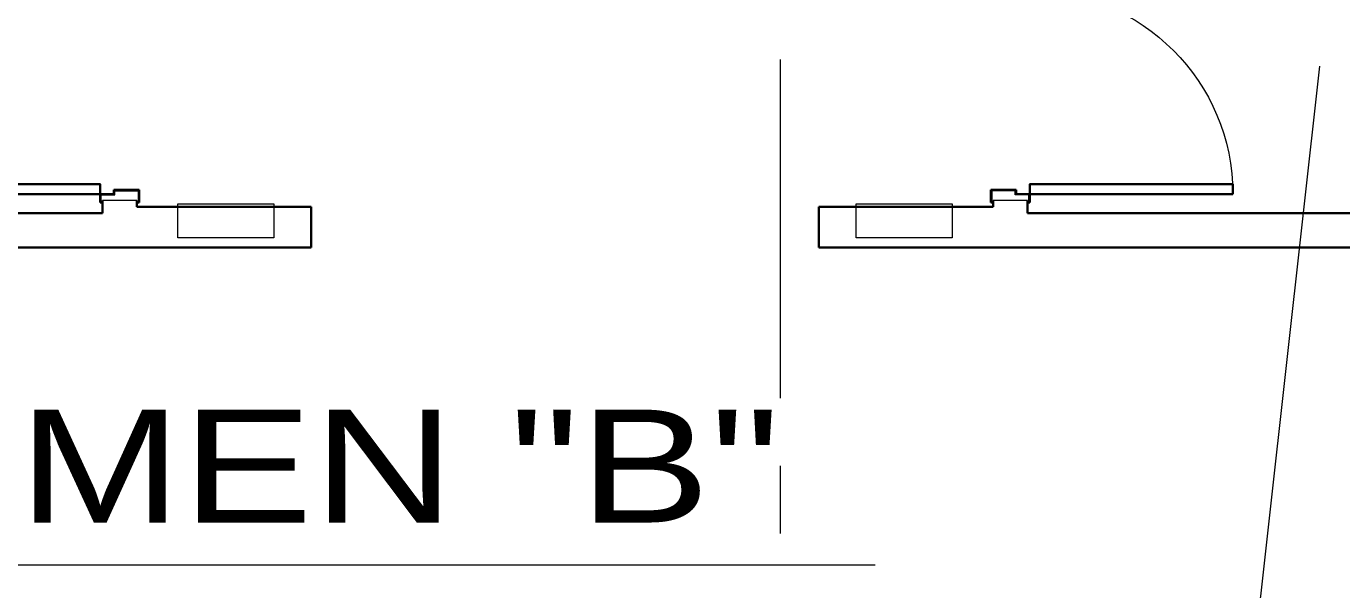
# Model space of a CAD drawing. Header units: inches. Extents: x -26500 to -19632, y -3347 to 2257.
# Drawn here: x -21914.6 to -21681.5, y 483.3 to 583.1 of the extents above; entities that cross this region are included whole.
import ezdxf

# ---------------------------------------------------------------- set-up
doc = ezdxf.new("R2010")
doc.units = ezdxf.units.IN
doc.header["$LTSCALE"] = 48
doc.header["$MEASUREMENT"] = 0
doc.linetypes.add('A105$0$CENTER', pattern=[2, 1.25, -0.25, 0.25, -0.25])
for name, color, linetype in [('A105$0$A-ANNO-IDEN', 8, 'Continuous'), ('A105$0$A-DOOR', 8, 'Continuous'), ('A105$0$A-DOOR-FRAM', 8, 'Continuous'), ('A105$0$A-FLOR-SPCL', 8, 'Continuous'), ('A105$0$A-GRID-GRDP0-15', 8, 'Continuous'), ('A105$0$A-WALL-FULL-INTR', 8, 'Continuous'), ('XREF', 7, 'Continuous')]:
    doc.layers.add(name, color=color, linetype=linetype)
doc.styles.add('A105$0$Arial', font='arial.ttf', dxfattribs={"height": 0.076839})

# ---------------------------------------------------------------- blocks, each defined once
blk = doc.blocks.new('*U814')
at = {"layer": 'A105$0$A-DOOR', "linetype": 'Continuous', "lineweight": 0}
blk.add_arc((-659, -799.2), 288, 90, 180, dxfattribs=at)
at = {"layer": 'A105$0$A-DOOR', "linetype": 'Continuous', "lineweight": 0, "extrusion": (0, 0, -1)}
blk.add_arc((-659, -799.2), 288, 90, 180, dxfattribs=at)
at = {"layer": 'A105$0$A-DOOR', "linetype": 'Continuous', "lineweight": 30}
for points in [[(-947, -799.2), (-947, -785.2), (-659, -785.2), (-659, -799.2)], [(947, -799.2), (947, -785.2), (659, -785.2), (659, -799.2)]]:
    blk.add_3dface(points, dxfattribs=at)
at = {"layer": 'A105$0$A-DOOR-FRAM', "linetype": 'Continuous', "lineweight": 30}
for p, q in [((-659, -811.2), (-659, -799.2)), ((-659, -799.2), (-639.6, -799.2)), ((-639.6, -799.2), (-639.6, -793.2)), ((-639.6, -793.2), (-604, -793.2)), ((-604, -793.2), (-604, -811.2)), ((604, -793.2), (604, -811.2)), ((639.6, -793.2), (604, -793.2)), ((639.6, -799.2), (639.6, -793.2)), ((659, -799.2), (639.6, -799.2)), ((659, -811.2), (659, -799.2)), ((-659, -811.2), (-656, -811.2)), ((-604, -811.2), (-607, -811.2)), ((604, -811.2), (607, -811.2)), ((659, -811.2), (656, -811.2))]:
    blk.add_line(p, q, dxfattribs=at)
at = {"layer": 'A105$0$A-DOOR-FRAM', "linetype": 'Continuous', "lineweight": 13}
for p, q in [((-657.8, -810), (-657.8, -800.4)), ((-657.8, -800.4), (-638.4, -800.4)), ((-638.4, -800.4), (-638.4, -794.4)), ((-638.4, -794.4), (-605.2, -794.4)), ((-605.2, -794.4), (-605.2, -810)), ((638.4, -794.4), (605.2, -794.4)), ((605.2, -794.4), (605.2, -810)), ((638.4, -800.4), (638.4, -794.4)), ((657.8, -800.4), (638.4, -800.4)), ((657.8, -810), (657.8, -800.4)), ((-657.8, -810), (-656, -810)), ((-656, -811.2), (-656, -810)), ((-605.2, -810), (-607, -810)), ((-607, -810), (-607, -811.2)), ((605.2, -810), (607, -810)), ((607, -810), (607, -811.2)), ((656, -811.2), (656, -810)), ((657.8, -810), (656, -810))]:
    blk.add_line(p, q, dxfattribs=at)
at = {"layer": 'A105$0$A-FLOR-SPCL', "linetype": 'Continuous', "lineweight": 13}
for points in [[(-549, -813), (-413, -813), (-413, -861), (-549, -861)], [(413, -813), (549, -813), (549, -861), (413, -861)]]:
    blk.add_3dface(points, dxfattribs=at)
at = {"layer": 'A105$0$A-WALL-FULL-INTR', "linetype": 'Continuous', "lineweight": 30}
for p, q in [((-656, -808.2), (-656, -826)), ((-607, -808.2), (-607, -817)), ((-360, -817), (-607, -817)), ((-360, -817), (-360, -875)), ((360, -817), (360, -875)), ((607, -817), (360, -817)), ((607, -808.2), (607, -817)), ((656, -808.2), (656, -826)), ((-656, -826), (-1142, -826)), ((1350, -826), (656, -826)), ((-1142, -875), (-360, -875)), ((1350, -875), (360, -875))]:
    blk.add_line(p, q, dxfattribs=at)
at = {"layer": 'A105$0$A-WALL-FULL-INTR', "linetype": 'Continuous', "lineweight": 0, "ltscale": 0.197534}
blk.add_line((-607, -808.2), (-656, -808.2), dxfattribs=at)
at = {"layer": 'A105$0$A-WALL-FULL-INTR', "linetype": 'Continuous', "lineweight": 0}
blk.add_line((656, -808.2), (607, -808.2), dxfattribs=at)
blk = doc.blocks.new('A105')
at = {"layer": 'A105$0$A-ANNO-IDEN', "lineweight": 13, "transparency": 33554687}
blk.add_line((-21916.0803, 487.7276, 0.2066), (-21764.1841, 487.7276, 0.2066), dxfattribs=at)
at = {"layer": 'A105$0$A-ANNO-IDEN', "lineweight": 0, "transparency": 33554687, "elevation": 0.2066, "flags": 128}
blk.add_lwpolyline([(-21703.2244, 415.3875), (-21685.3573, 576.0219)], dxfattribs=at)
at = {"layer": 'A105$0$A-GRID-GRDP0-15', "linetype": 'A105$0$CENTER', "lineweight": 0, "transparency": 33554687}
blk.add_line((-21781.0236, 2113.2362), (-21781.0236, -676.9042), dxfattribs=at)
at = {"layer": 'A105$0$A-WALL-FULL-INTR', "lineweight": 30, "transparency": 33554687, "xscale": 0.125, "yscale": 0.125, "zscale": 0.125}
blk.add_blockref('*U814', (-21819.1383, 653.2845), dxfattribs=at)
at = {"layer": 'A105$0$A-ANNO-IDEN', "lineweight": 13, "transparency": 33554687, "insert": (-21916.0813, 495.2066, 0.2066), "char_height": 19.999996, "attachment_point": 7, "line_spacing_factor": 0.6, "style": 'A105$0$Arial'}
blk.add_mtext('\\H1x;\\W1.24688;MEN "B"', dxfattribs=at)

msp = doc.modelspace()

# ---------------------------------------------------------------- block references
at = {"layer": 'XREF', "transparency": 33554467}
msp.add_blockref('A105', (0, 0), dxfattribs=at)

doc.saveas('drawing.dxf')
